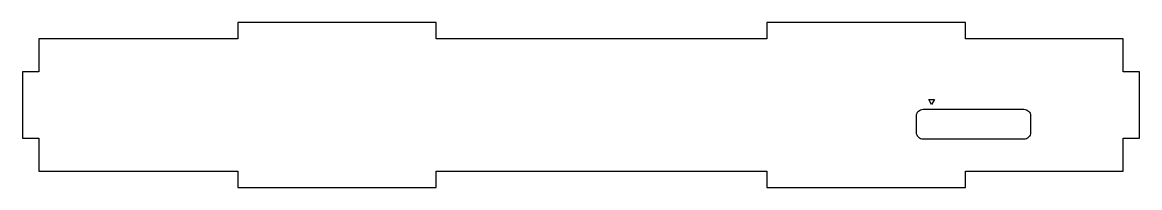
# Model space of a CAD drawing. Header units: millimetres. Extents: x -333 to -164, y -42 to -17.
import ezdxf

# ---------------------------------------------------------------- set-up
doc = ezdxf.new("R2010")
doc.units = ezdxf.units.MM
doc.layers.get('0').update_dxf_attribs({"linetype": 'CONTINUOUS'})

msp = doc.modelspace()

# ---------------------------------------------------------------- linework, layer by layer
for points in [[(-330.54, -19.99), (-330.54, -24.99), (-333.04, -24.99), (-333.04, -34.99), (-330.54, -34.99), (-330.54, -39.99), (-300.48, -39.99), (-300.48, -42.49), (-270.48, -42.49), (-270.48, -39.99), (-220.48, -39.99), (-220.48, -42.49), (-190.48, -42.49), (-190.48, -39.99), (-166.64, -39.99), (-166.64, -34.99), (-164.14, -34.99), (-164.14, -24.99), (-166.64, -24.99), (-166.64, -19.99), (-190.48, -19.99), (-190.48, -17.49), (-220.48, -17.49), (-220.48, -19.99), (-270.48, -19.99), (-270.48, -17.49), (-300.48, -17.49), (-300.48, -19.99)], [(-195.17, -29.14), (-195.6, -29.89), (-196.03, -29.14)]]:
    msp.add_lwpolyline(points, close=True)
msp.add_lwpolyline([(-181.63, -35.17), (-196.87, -35.17, -0.414214), (-197.87, -34.17), (-197.87, -31.63, -0.414214), (-196.87, -30.63), (-181.63, -30.63, -0.414214), (-180.63, -31.63), (-180.63, -34.17, -0.414214)], format="xyb", close=True)

doc.saveas('drawing.dxf')
